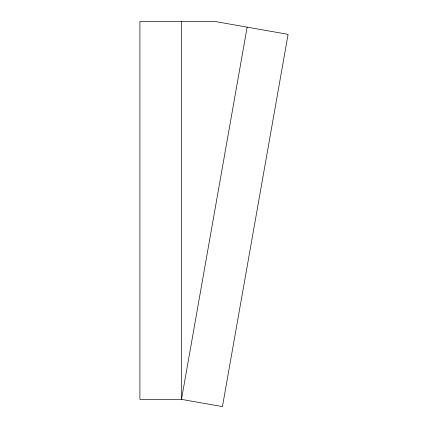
<?xml version="1.0" encoding="UTF-8"?>
<svg xmlns="http://www.w3.org/2000/svg" width="428" height="428" viewBox="0 0 428 428"><rect width="100%" height="100%" fill="white"/><g stroke="black" fill="none" stroke-linecap="round" stroke-linejoin="round"><path stroke-width="0.64" d="M247.133 27.141L181.499 399.377L139.913 399.377L139.913 21.4L214.567 21.4L288.087 34.363L222.448 406.6L181.499 399.377L181.499 21.4"/></g></svg>
